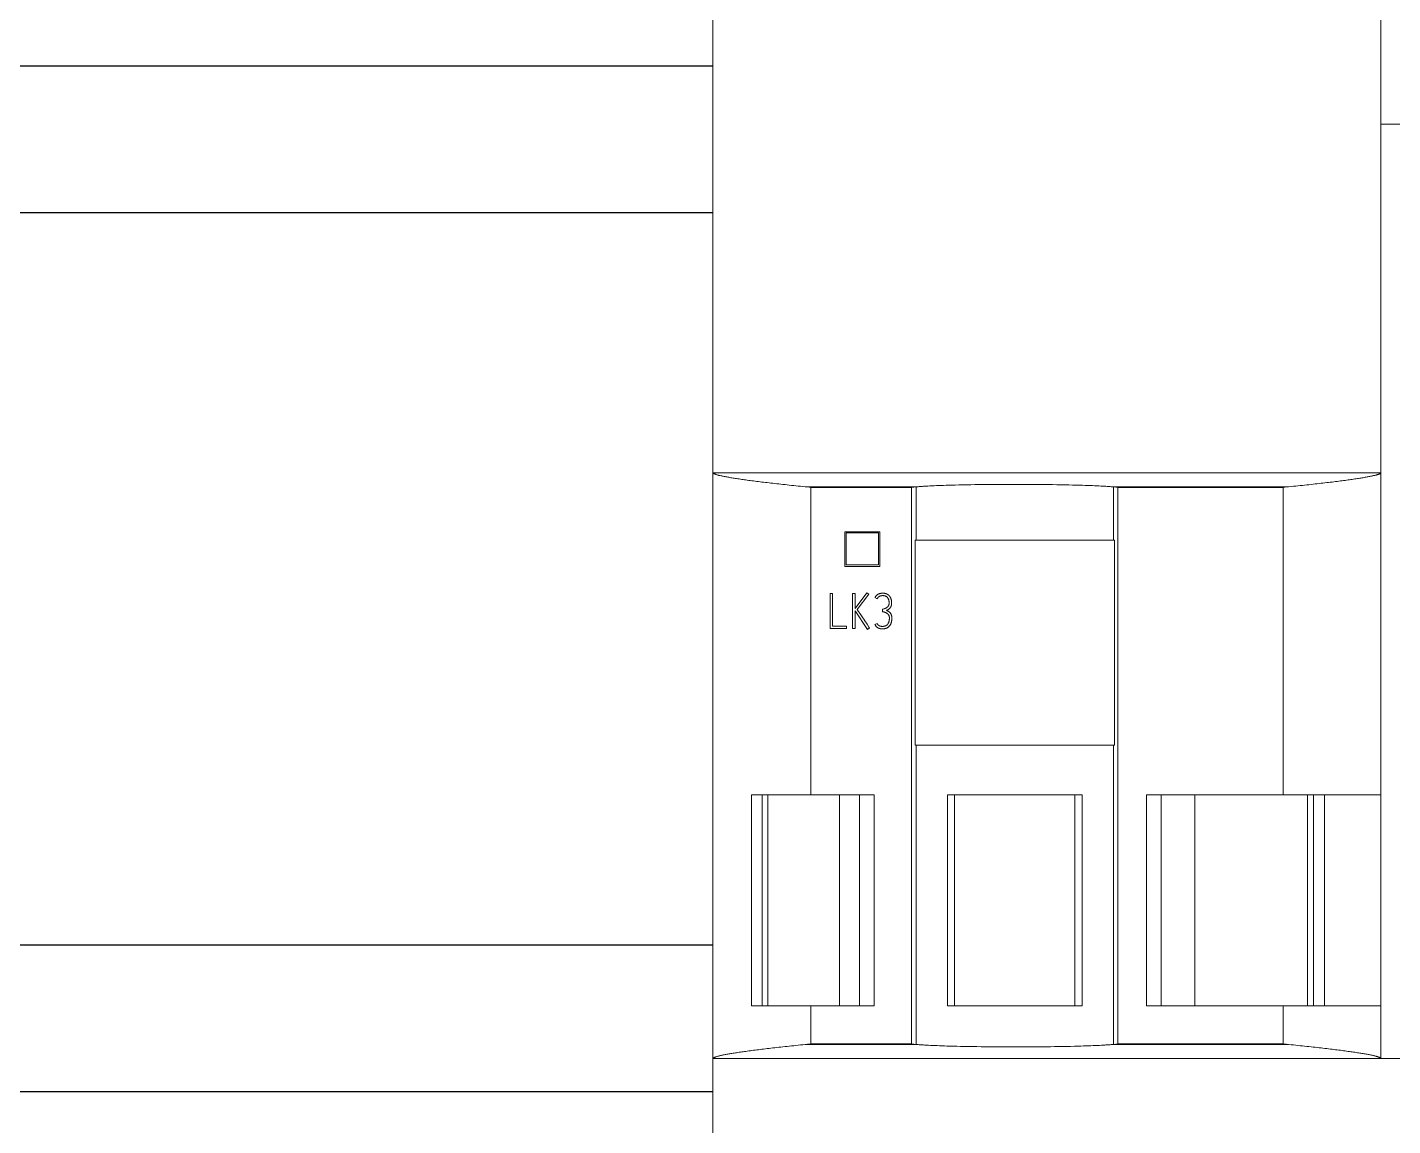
# Model space of a CAD drawing. Header units: millimetres. Extents: x 42356 to 50646, y 31507 to 39566.
# Drawn here: x 47529.63 to 47576.23, y 38415.85 to 38453.34 of the extents above; entities that cross this region are included whole.
import ezdxf

# ---------------------------------------------------------------- set-up
doc = ezdxf.new("R2010")
doc.units = ezdxf.units.MM
doc.set_wipeout_variables(frame=1)
doc.layers.add('000-PI-Oprema', color=30, linetype='Continuous', lineweight=5)
doc.layers.add('004-PI-DIN Šina', color=3, linetype='Continuous')

# ---------------------------------------------------------------- blocks, each defined once
blk = doc.blocks.new('*U116')
at = {"layer": '004-PI-DIN Šina'}
blk.add_lwpolyline([(650, -17.5), (650, 17.5), (0, 17.5), (0, -17.5)], close=True, dxfattribs=at)
for points in [[(0, 12.5), (650, 12.5)], [(0, -12.5), (650, -12.5)]]:
    blk.add_lwpolyline(points, dxfattribs=at)
blk = doc.blocks.new('A101_6ES7512-1DK01-0AB0')
at = {"layer": '000-PI-Oprema'}
for p, q in [((0, -58.55), (0, 58.55)), ((22.8, -14.15), (22.8, 55.35)), ((22.8, 17.75), (43.501, 17.75)), ((22.8, 5.85), (0, 5.85)), ((6.974, 5.369), (3.151, 5.369)), ((3.151, 5.369), (3.227, 5.362)), ((3.227, 5.362), (3.343, 5.35)), ((3.343, 5.35), (3.343, -5.15)), ((6.776, 5.35), (3.343, 5.35)), ((6.931, 5.365), (6.776, 5.35)), ((6.776, 5.35), (6.776, -13.65)), ((6.974, 5.369), (6.931, 5.365)), ((6.931, 5.365), (6.931, 3.55)), ((7.007, 5.372), (6.974, 5.369)), ((7.04, 5.375), (7.007, 5.372)), ((7.075, 5.377), (7.04, 5.375)), ((7.111, 5.38), (7.075, 5.377)), ((7.149, 5.383), (7.111, 5.38)), ((7.188, 5.385), (7.149, 5.383)), ((7.228, 5.388), (7.188, 5.385)), ((7.27, 5.39), (7.228, 5.388)), ((7.335, 5.394), (7.27, 5.39)), ((7.404, 5.398), (7.335, 5.394)), ((7.475, 5.401), (7.404, 5.398)), ((7.549, 5.405), (7.475, 5.401)), ((7.626, 5.408), (7.549, 5.405)), ((7.706, 5.411), (7.626, 5.408)), ((7.787, 5.414), (7.706, 5.411)), ((7.871, 5.417), (7.787, 5.414)), ((7.958, 5.42), (7.871, 5.417)), ((8.046, 5.423), (7.958, 5.42)), ((8.137, 5.425), (8.046, 5.423)), ((8.262, 5.429), (8.137, 5.425)), ((8.391, 5.432), (8.262, 5.429)), ((8.524, 5.435), (8.391, 5.432)), ((8.66, 5.437), (8.524, 5.435)), ((8.798, 5.44), (8.66, 5.437)), ((8.938, 5.442), (8.798, 5.44)), ((9.081, 5.444), (8.938, 5.442)), ((9.226, 5.446), (9.081, 5.444)), ((9.373, 5.447), (9.226, 5.446)), ((9.522, 5.449), (9.373, 5.447)), ((9.674, 5.45), (9.522, 5.449)), ((9.825, 5.451), (9.674, 5.45)), ((9.977, 5.451), (9.825, 5.451)), ((10.168, 5.452), (9.977, 5.451)), ((10.358, 5.452), (10.168, 5.452)), ((10.549, 5.452), (10.358, 5.452)), ((10.702, 5.451), (10.549, 5.452)), ((10.855, 5.45), (10.702, 5.451)), ((11.006, 5.449), (10.855, 5.45)), ((11.156, 5.448), (11.006, 5.449)), ((11.304, 5.447), (11.156, 5.448)), ((11.449, 5.445), (11.304, 5.447)), ((11.593, 5.443), (11.449, 5.445)), ((11.735, 5.441), (11.593, 5.443)), ((11.874, 5.439), (11.735, 5.441)), ((12.012, 5.436), (11.874, 5.439)), ((12.146, 5.433), (12.012, 5.436)), ((12.276, 5.43), (12.146, 5.433)), ((12.403, 5.427), (12.276, 5.43)), ((12.525, 5.423), (12.403, 5.427)), ((12.615, 5.421), (12.525, 5.423)), ((12.702, 5.418), (12.615, 5.421)), ((12.787, 5.415), (12.702, 5.418)), ((12.87, 5.412), (12.787, 5.415)), ((12.95, 5.409), (12.87, 5.412)), ((13.028, 5.406), (12.95, 5.409)), ((13.103, 5.402), (13.028, 5.406)), ((13.175, 5.399), (13.103, 5.402)), ((13.244, 5.395), (13.175, 5.399)), ((13.309, 5.391), (13.244, 5.395)), ((13.372, 5.388), (13.309, 5.391)), ((13.412, 5.385), (13.372, 5.388)), ((13.451, 5.383), (13.412, 5.385)), ((13.489, 5.38), (13.451, 5.383)), ((13.525, 5.377), (13.489, 5.38)), ((13.56, 5.375), (13.525, 5.377)), ((13.593, 5.372), (13.56, 5.375)), ((13.626, 5.369), (13.593, 5.372)), ((19.649, 5.369), (13.626, 5.369)), ((13.669, 5.365), (13.626, 5.369)), ((13.669, 5.365), (13.669, 3.55)), ((13.824, 5.35), (13.669, 5.365)), ((13.824, 5.35), (13.824, -13.65)), ((19.457, 5.35), (13.824, 5.35)), ((19.457, 5.35), (19.573, 5.362)), ((19.457, 5.35), (19.457, -5.15)), ((19.573, 5.362), (19.73, 5.377)), ((4.5, 3.837), (4.5, 2.65)), ((5.7, 3.837), (4.5, 3.837)), ((4.55, 3.8), (4.55, 2.7)), ((5.65, 3.8), (4.55, 3.8)), ((5.65, 2.7), (5.65, 3.8)), ((5.7, 2.65), (5.7, 3.837)), ((6.9, 3.55), (6.9, -3.45)), ((6.9, 3.55), (13.7, 3.55)), ((13.7, -3.45), (13.7, 3.55)), ((4.5, 2.65), (5.7, 2.65)), ((4.55, 2.7), (5.65, 2.7)), ((4, 0.527), (4, 1.725)), ((4, 1.725), (4.085, 1.725)), ((4.085, 1.725), (4.085, 0.612)), ((4.766, 0.527), (4.766, 1.724)), ((4.766, 1.724), (4.85, 1.724)), ((4.85, 1.218), (5.258, 1.749)), ((4.85, 1.724), (4.85, 1.218)), ((5.325, 1.699), (4.925, 1.176)), ((5.258, 1.749), (5.325, 1.699)), ((5.606, 1.549), (5.53, 1.587)), ((4.85, 1.134), (4.85, 0.527)), ((5.277, 0.502), (4.85, 1.134)), ((4.961, 1.123), (4.975, 1.102)), ((4.975, 1.102), (4.989, 1.08)), ((4.989, 1.08), (5.025, 1.027)), ((5.025, 1.027), (5.046, 0.995)), ((5.046, 0.995), (5.111, 0.9)), ((5.789, 1.104), (5.784, 1.188)), ((5.835, 1.203), (5.852, 1.208)), ((4.561, 0.527), (4, 0.527)), ((4.085, 0.612), (4.561, 0.612)), ((4.561, 0.612), (4.561, 0.527)), ((4.85, 0.527), (4.766, 0.527)), ((5.111, 0.9), (5.147, 0.847)), ((5.147, 0.847), (5.182, 0.794)), ((5.182, 0.794), (5.261, 0.678)), ((5.261, 0.678), (5.325, 0.582)), ((5.346, 0.55), (5.277, 0.502)), ((5.325, 0.582), (5.346, 0.55)), ((5.53, 0.67), (5.606, 0.705)), ((6.9, -3.45), (13.7, -3.45)), ((6.931, -3.45), (6.931, -13.665)), ((13.669, -3.45), (13.669, -13.665)), ((1.318, -12.352), (1.318, -5.15)), ((1.318, -5.15), (5.5, -5.15)), ((1.682, -12.352), (1.682, -5.15)), ((1.871, -12.352), (1.871, -5.15)), ((4.324, -12.352), (4.324, -5.15)), ((5, -12.352), (5, -5.15)), ((5.5, -12.352), (5.5, -5.15)), ((8, -12.35), (8, -5.15)), ((8, -5.15), (12.6, -5.15)), ((8.25, -12.35), (8.25, -5.15)), ((12.35, -12.35), (12.35, -5.15)), ((12.6, -5.15), (12.6, -12.35)), ((14.8, -12.352), (14.8, -5.15)), ((14.8, -5.15), (22.8, -5.15)), ((15.3, -12.352), (15.3, -5.15)), ((16.444, -12.352), (16.444, -5.15)), ((20.293, -12.352), (20.293, -5.15)), ((20.502, -12.352), (20.502, -5.15)), ((20.877, -12.352), (20.877, -5.15)), ((1.318, -12.352), (5.5, -12.352)), ((3.343, -12.352), (3.343, -13.65)), ((12.6, -12.35), (8, -12.35)), ((14.8, -12.352), (22.8, -12.352)), ((19.457, -12.352), (19.457, -13.65)), ((3.227, -13.662), (3.07, -13.677)), ((6.975, -13.669), (3.151, -13.669)), ((3.343, -13.65), (3.227, -13.662)), ((6.776, -13.65), (3.343, -13.65)), ((6.776, -13.65), (6.931, -13.665)), ((6.931, -13.665), (6.975, -13.669)), ((6.975, -13.669), (7.007, -13.672)), ((7.007, -13.672), (7.04, -13.675)), ((7.04, -13.675), (7.075, -13.677)), ((7.075, -13.677), (7.111, -13.68)), ((7.111, -13.68), (7.149, -13.683)), ((7.149, -13.683), (7.188, -13.685)), ((7.188, -13.685), (7.228, -13.688)), ((7.228, -13.688), (7.291, -13.691)), ((7.291, -13.691), (7.356, -13.695)), ((7.356, -13.695), (7.425, -13.699)), ((7.425, -13.699), (7.497, -13.702)), ((7.497, -13.702), (7.572, -13.706)), ((7.572, -13.706), (7.65, -13.709)), ((7.65, -13.709), (7.73, -13.712)), ((7.73, -13.712), (7.813, -13.715)), ((7.813, -13.715), (7.898, -13.718)), ((7.898, -13.718), (7.985, -13.721)), ((7.985, -13.721), (8.075, -13.723)), ((8.075, -13.723), (8.197, -13.727)), ((8.197, -13.727), (8.324, -13.73)), ((8.324, -13.73), (8.454, -13.733)), ((8.454, -13.733), (8.588, -13.736)), ((8.588, -13.736), (8.726, -13.739)), ((8.726, -13.739), (8.865, -13.741)), ((8.865, -13.741), (9.007, -13.743)), ((9.007, -13.743), (9.151, -13.745)), ((9.151, -13.745), (9.296, -13.747)), ((9.296, -13.747), (9.444, -13.748)), ((9.444, -13.748), (9.594, -13.749)), ((9.594, -13.749), (9.745, -13.75)), ((9.745, -13.75), (9.898, -13.751)), ((9.898, -13.751), (10.051, -13.752)), ((10.051, -13.752), (10.242, -13.752)), ((10.242, -13.752), (10.432, -13.752)), ((10.432, -13.752), (10.623, -13.751)), ((10.623, -13.751), (10.775, -13.751)), ((10.775, -13.751), (10.926, -13.75)), ((10.926, -13.75), (11.078, -13.749)), ((11.078, -13.749), (11.227, -13.747)), ((11.227, -13.747), (11.374, -13.746)), ((11.374, -13.746), (11.519, -13.744)), ((11.519, -13.744), (11.662, -13.742)), ((11.662, -13.742), (11.802, -13.74)), ((11.802, -13.74), (11.94, -13.737)), ((11.94, -13.737), (12.076, -13.735)), ((12.076, -13.735), (12.209, -13.732)), ((12.209, -13.732), (12.338, -13.729)), ((12.338, -13.729), (12.463, -13.725)), ((12.463, -13.725), (12.554, -13.723)), ((12.554, -13.723), (12.642, -13.72)), ((12.642, -13.72), (12.729, -13.717)), ((12.729, -13.717), (12.813, -13.714)), ((12.813, -13.714), (12.894, -13.711)), ((12.894, -13.711), (12.974, -13.708)), ((12.974, -13.708), (13.051, -13.705)), ((13.051, -13.705), (13.125, -13.701)), ((13.125, -13.701), (13.196, -13.698)), ((13.196, -13.698), (13.265, -13.694)), ((13.265, -13.694), (13.33, -13.69)), ((13.33, -13.69), (13.372, -13.688)), ((13.372, -13.688), (13.412, -13.685)), ((13.412, -13.685), (13.451, -13.683)), ((13.451, -13.683), (13.489, -13.68)), ((13.489, -13.68), (13.525, -13.677)), ((13.525, -13.677), (13.56, -13.675)), ((13.56, -13.675), (13.593, -13.672)), ((13.593, -13.672), (13.626, -13.669)), ((13.626, -13.669), (13.669, -13.665)), ((19.649, -13.669), (13.626, -13.669)), ((13.669, -13.665), (13.824, -13.65)), ((19.457, -13.65), (13.824, -13.65)), ((19.573, -13.662), (19.457, -13.65)), ((19.649, -13.669), (19.573, -13.662)), ((0, -14.15), (0, -14.15)), ((22.8, -14.15), (0, -14.15)), ((22.8, -14.15), (43.501, -14.15)), ((22.8, -14.15), (22.8, -14.15))]:
    blk.add_line(p, q, dxfattribs=at)
for points in [[(3.151, 5.369), (3.07, 5.377), (2.99, 5.386), (2.911, 5.394), (2.833, 5.402), (2.757, 5.41), (2.681, 5.418), (2.606, 5.426), (2.532, 5.434), (2.46, 5.442), (2.388, 5.449), (2.317, 5.457), (2.248, 5.465), (2.179, 5.473), (2.111, 5.48), (2.045, 5.488), (1.979, 5.495), (1.915, 5.503), (1.852, 5.51), (1.789, 5.518), (1.728, 5.525), (1.668, 5.532), (1.609, 5.54), (1.551, 5.547), (1.494, 5.554), (1.438, 5.561), (1.383, 5.568), (1.329, 5.575), (1.276, 5.582), (1.224, 5.589), (1.173, 5.596), (1.124, 5.603), (1.075, 5.61), (1.027, 5.616), (0.981, 5.623), (0.936, 5.629), (0.891, 5.636), (0.848, 5.642), (0.806, 5.649), (0.765, 5.655), (0.725, 5.662), (0.686, 5.668), (0.648, 5.674), (0.611, 5.68), (0.575, 5.686), (0.54, 5.692), (0.506, 5.698), (0.474, 5.704), (0.442, 5.71), (0.412, 5.716), (0.383, 5.722), (0.354, 5.727), (0.327, 5.733), (0.301, 5.739), (0.276, 5.744), (0.252, 5.75), (0.229, 5.755), (0.207, 5.76), (0.187, 5.766), (0.167, 5.771), (0.149, 5.776), (0.131, 5.781), (0.115, 5.786), (0.1, 5.791), (0.085, 5.796), (0.072, 5.801), (0.06, 5.806), (0.049, 5.81), (0.04, 5.815), (0.031, 5.82), (0.023, 5.824), (0.017, 5.829), (0.011, 5.833), (0.007, 5.837), (0.003, 5.842), (0.001, 5.846), (0, 5.85)], [(22.8, 5.85), (22.799, 5.846), (22.796, 5.842), (22.793, 5.837), (22.789, 5.833), (22.783, 5.829), (22.777, 5.824), (22.769, 5.82), (22.76, 5.815), (22.75, 5.81), (22.739, 5.805), (22.727, 5.801), (22.714, 5.796), (22.7, 5.791), (22.685, 5.786), (22.668, 5.781), (22.651, 5.776), (22.632, 5.771), (22.613, 5.765), (22.592, 5.76), (22.57, 5.755), (22.547, 5.749), (22.523, 5.744), (22.498, 5.738), (22.472, 5.733), (22.445, 5.727), (22.417, 5.722), (22.387, 5.716), (22.357, 5.71), (22.326, 5.704), (22.293, 5.698), (22.259, 5.692), (22.225, 5.686), (22.189, 5.68), (22.152, 5.674), (22.114, 5.668), (22.075, 5.662), (22.035, 5.655), (21.994, 5.649), (21.952, 5.642), (21.908, 5.636), (21.864, 5.629), (21.818, 5.623), (21.772, 5.616), (21.724, 5.609), (21.676, 5.603), (21.626, 5.596), (21.575, 5.589), (21.523, 5.582), (21.47, 5.575), (21.416, 5.568), (21.361, 5.561), (21.305, 5.554), (21.248, 5.547), (21.19, 5.54), (21.131, 5.532), (21.071, 5.525), (21.009, 5.518), (20.947, 5.51), (20.884, 5.503), (20.819, 5.495), (20.754, 5.488), (20.688, 5.48), (20.62, 5.472), (20.552, 5.465), (20.482, 5.457), (20.412, 5.449), (20.34, 5.441), (20.267, 5.434), (20.194, 5.426), (20.119, 5.418), (20.043, 5.41), (19.966, 5.402), (19.889, 5.394), (19.81, 5.386), (19.73, 5.377)], [(5.53, 1.587), (5.533, 1.594), (5.536, 1.6), (5.539, 1.606), (5.543, 1.612), (5.546, 1.618), (5.55, 1.624), (5.554, 1.63), (5.559, 1.635), (5.563, 1.641), (5.568, 1.646), (5.572, 1.651), (5.577, 1.656), (5.582, 1.661), (5.587, 1.666), (5.593, 1.671), (5.598, 1.675), (5.604, 1.679), (5.609, 1.684), (5.615, 1.688), (5.621, 1.691), (5.627, 1.695), (5.633, 1.699), (5.639, 1.702), (5.645, 1.705), (5.652, 1.708), (5.658, 1.711), (5.664, 1.714), (5.671, 1.717), (5.678, 1.719), (5.684, 1.721), (5.691, 1.723), (5.698, 1.725), (5.711, 1.729), (5.725, 1.731), (5.739, 1.733), (5.753, 1.735), (5.767, 1.736), (5.781, 1.737), (5.795, 1.737), (5.809, 1.737), (5.823, 1.736), (5.837, 1.735), (5.851, 1.733), (5.864, 1.731), (5.878, 1.729), (5.892, 1.725), (5.899, 1.724), (5.905, 1.722), (5.912, 1.719), (5.918, 1.717), (5.925, 1.714), (5.931, 1.712), (5.938, 1.709), (5.944, 1.706), (5.95, 1.703), (5.957, 1.699), (5.963, 1.696), (5.969, 1.692), (5.974, 1.688), (5.98, 1.684), (5.986, 1.68), (5.991, 1.676), (5.996, 1.671), (6.002, 1.666), (6.007, 1.661), (6.012, 1.656), (6.016, 1.651), (6.021, 1.646), (6.026, 1.641), (6.03, 1.635), (6.034, 1.63), (6.038, 1.624), (6.042, 1.618), (6.046, 1.612), (6.049, 1.606), (6.053, 1.6), (6.056, 1.594), (6.059, 1.588), (6.062, 1.581), (6.065, 1.575), (6.07, 1.562), (6.075, 1.549), (6.079, 1.535), (6.083, 1.522), (6.086, 1.508), (6.089, 1.495), (6.091, 1.481), (6.093, 1.467), (6.095, 1.453), (6.096, 1.439), (6.097, 1.425), (6.097, 1.411), (6.097, 1.397), (6.097, 1.383), (6.096, 1.369), (6.095, 1.355), (6.094, 1.349), (6.093, 1.342), (6.092, 1.335), (6.091, 1.328), (6.089, 1.321), (6.087, 1.314), (6.085, 1.308), (6.083, 1.301), (6.081, 1.294), (6.078, 1.288), (6.075, 1.282), (6.072, 1.275), (6.069, 1.269), (6.065, 1.263), (6.062, 1.257), (6.058, 1.251), (6.054, 1.246), (6.05, 1.24), (6.045, 1.235), (6.041, 1.229), (6.036, 1.224), (6.031, 1.219), (6.026, 1.214), (6.021, 1.21), (6.016, 1.205), (6.01, 1.2), (6.005, 1.196), (5.999, 1.192), (5.988, 1.184), (5.976, 1.177), (5.964, 1.169), (5.952, 1.162), (5.94, 1.156), (5.927, 1.149)], [(5.852, 1.208), (5.861, 1.211), (5.869, 1.214), (5.877, 1.217), (5.886, 1.22), (5.894, 1.224), (5.902, 1.227), (5.91, 1.231), (5.918, 1.236), (5.925, 1.24), (5.933, 1.245), (5.94, 1.25), (5.947, 1.255), (5.954, 1.261), (5.961, 1.267), (5.967, 1.273), (5.973, 1.28), (5.978, 1.287), (5.984, 1.294), (5.989, 1.301), (5.991, 1.305), (5.993, 1.309), (5.995, 1.313), (5.997, 1.317), (5.999, 1.321), (6.001, 1.325), (6.002, 1.329), (6.004, 1.333), (6.005, 1.338), (6.006, 1.342), (6.008, 1.35), (6.01, 1.359), (6.011, 1.368), (6.011, 1.377), (6.012, 1.386), (6.012, 1.395), (6.012, 1.404), (6.012, 1.412), (6.012, 1.421), (6.012, 1.43), (6.011, 1.439), (6.011, 1.448), (6.01, 1.457), (6.008, 1.466), (6.007, 1.475), (6.006, 1.484), (6.004, 1.492), (6.002, 1.501), (5.999, 1.51), (5.996, 1.518), (5.993, 1.527), (5.99, 1.535), (5.986, 1.543), (5.982, 1.551), (5.978, 1.559), (5.973, 1.567), (5.968, 1.574), (5.963, 1.582), (5.957, 1.589), (5.951, 1.596), (5.945, 1.602), (5.939, 1.608), (5.932, 1.614), (5.925, 1.619), (5.921, 1.622), (5.917, 1.624), (5.913, 1.627), (5.91, 1.629), (5.902, 1.633), (5.894, 1.637), (5.885, 1.64), (5.877, 1.643), (5.868, 1.645), (5.859, 1.647), (5.85, 1.649), (5.842, 1.651), (5.833, 1.652), (5.824, 1.653), (5.815, 1.653), (5.806, 1.654), (5.797, 1.654), (5.788, 1.654), (5.779, 1.653), (5.77, 1.653), (5.761, 1.652), (5.752, 1.651), (5.744, 1.649), (5.735, 1.648), (5.726, 1.646), (5.718, 1.644), (5.709, 1.641), (5.701, 1.638), (5.693, 1.635), (5.685, 1.631), (5.681, 1.629), (5.677, 1.627), (5.673, 1.624), (5.669, 1.622), (5.662, 1.617), (5.655, 1.611), (5.648, 1.606), (5.642, 1.6), (5.636, 1.593), (5.63, 1.586), (5.624, 1.579), (5.619, 1.572), (5.615, 1.564), (5.61, 1.557), (5.606, 1.549)], [(4.925, 1.176), (4.932, 1.165), (4.939, 1.155), (4.961, 1.123)], [(5.927, 1.149), (5.936, 1.145), (5.945, 1.14), (5.954, 1.135), (5.963, 1.13), (5.972, 1.125), (5.98, 1.119), (5.989, 1.114), (5.998, 1.108), (6.006, 1.102), (6.014, 1.096), (6.022, 1.09), (6.03, 1.083), (6.037, 1.077), (6.045, 1.069), (6.051, 1.062), (6.058, 1.054), (6.064, 1.046), (6.069, 1.037), (6.075, 1.028), (6.079, 1.019), (6.084, 1.01), (6.088, 1.001), (6.092, 0.991), (6.095, 0.982), (6.098, 0.972), (6.1, 0.962), (6.102, 0.952), (6.104, 0.942), (6.105, 0.932), (6.106, 0.922), (6.107, 0.911), (6.107, 0.901), (6.107, 0.891), (6.107, 0.881), (6.107, 0.871), (6.107, 0.86), (6.106, 0.85), (6.105, 0.84), (6.104, 0.83), (6.103, 0.82), (6.102, 0.81), (6.101, 0.8), (6.099, 0.789), (6.097, 0.779), (6.095, 0.769), (6.093, 0.759), (6.091, 0.749), (6.088, 0.74), (6.085, 0.73), (6.082, 0.72), (6.079, 0.711), (6.075, 0.701), (6.071, 0.692), (6.067, 0.682), (6.062, 0.673), (6.057, 0.664), (6.052, 0.655), (6.047, 0.647), (6.041, 0.638), (6.035, 0.63), (6.029, 0.622), (6.022, 0.614), (6.015, 0.607), (6.008, 0.599), (6, 0.592), (5.993, 0.586), (5.985, 0.579), (5.977, 0.573), (5.968, 0.567), (5.959, 0.562), (5.951, 0.557), (5.941, 0.552), (5.932, 0.548), (5.923, 0.544), (5.913, 0.54), (5.904, 0.537), (5.894, 0.534), (5.884, 0.531), (5.874, 0.528), (5.864, 0.526), (5.854, 0.524), (5.844, 0.523), (5.834, 0.522), (5.824, 0.521), (5.813, 0.52), (5.803, 0.519), (5.793, 0.519), (5.783, 0.519), (5.773, 0.519), (5.763, 0.519), (5.752, 0.519), (5.742, 0.52), (5.732, 0.521), (5.722, 0.522), (5.712, 0.524), (5.702, 0.526), (5.692, 0.528), (5.682, 0.531), (5.672, 0.534), (5.663, 0.538), (5.653, 0.542), (5.644, 0.546), (5.635, 0.55), (5.626, 0.555), (5.617, 0.56), (5.609, 0.566), (5.601, 0.572), (5.593, 0.579), (5.585, 0.586), (5.578, 0.593), (5.571, 0.6), (5.565, 0.608), (5.559, 0.617), (5.554, 0.625), (5.548, 0.634), (5.543, 0.643), (5.538, 0.652), (5.534, 0.661), (5.53, 0.67)], [(5.606, 0.705), (5.61, 0.696), (5.613, 0.691), (5.615, 0.686), (5.618, 0.682), (5.621, 0.677), (5.624, 0.673), (5.627, 0.669), (5.63, 0.664), (5.633, 0.66), (5.636, 0.656), (5.64, 0.652), (5.643, 0.649), (5.647, 0.645), (5.651, 0.641), (5.655, 0.638), (5.659, 0.635), (5.664, 0.632), (5.668, 0.629), (5.672, 0.626), (5.677, 0.624), (5.682, 0.622), (5.687, 0.619), (5.691, 0.617), (5.696, 0.616), (5.701, 0.614), (5.706, 0.613), (5.711, 0.611), (5.717, 0.61), (5.722, 0.609), (5.732, 0.607), (5.742, 0.606), (5.753, 0.605), (5.763, 0.604), (5.774, 0.604), (5.784, 0.604), (5.795, 0.604), (5.805, 0.604), (5.816, 0.605), (5.826, 0.606), (5.836, 0.608), (5.847, 0.61), (5.857, 0.612), (5.867, 0.614), (5.877, 0.618), (5.887, 0.621), (5.892, 0.623), (5.897, 0.625), (5.902, 0.627), (5.906, 0.63), (5.911, 0.632), (5.915, 0.635), (5.92, 0.638), (5.924, 0.64), (5.929, 0.643), (5.933, 0.647), (5.937, 0.65), (5.941, 0.653), (5.945, 0.657), (5.949, 0.66), (5.952, 0.664), (5.956, 0.668), (5.96, 0.672), (5.963, 0.676), (5.966, 0.68), (5.969, 0.684), (5.972, 0.689), (5.975, 0.693), (5.978, 0.697), (5.981, 0.702), (5.986, 0.711), (5.99, 0.721), (5.994, 0.73), (5.998, 0.74), (6.001, 0.75), (6.005, 0.76), (6.007, 0.77), (6.01, 0.78), (6.012, 0.79), (6.014, 0.801), (6.016, 0.811), (6.017, 0.822), (6.019, 0.832), (6.02, 0.842), (6.021, 0.853), (6.022, 0.863), (6.022, 0.874), (6.022, 0.884), (6.022, 0.895), (6.022, 0.905), (6.021, 0.916), (6.021, 0.921), (6.02, 0.926), (6.02, 0.931), (6.019, 0.936), (6.018, 0.941), (6.016, 0.947), (6.015, 0.952), (6.013, 0.957), (6.012, 0.962), (6.01, 0.966), (6.008, 0.971), (6.006, 0.976), (6.003, 0.981), (6.001, 0.985), (5.998, 0.99), (5.995, 0.994), (5.992, 0.999), (5.989, 1.003), (5.986, 1.007), (5.983, 1.011), (5.98, 1.015), (5.976, 1.019), (5.973, 1.023), (5.969, 1.027), (5.965, 1.03), (5.961, 1.034), (5.957, 1.037), (5.953, 1.041), (5.945, 1.047), (5.936, 1.053), (5.927, 1.058), (5.918, 1.064), (5.909, 1.068), (5.9, 1.073), (5.89, 1.077), (5.88, 1.081), (5.87, 1.084), (5.86, 1.088), (5.85, 1.091), (5.84, 1.093), (5.83, 1.096), (5.82, 1.098), (5.81, 1.101), (5.799, 1.103), (5.789, 1.104)], [(5.784, 1.188), (5.793, 1.19), (5.801, 1.193), (5.81, 1.195), (5.835, 1.203)], [(0, -14.15), (0.001, -14.146), (0.003, -14.142), (0.007, -14.137), (0.011, -14.133), (0.017, -14.129), (0.023, -14.124), (0.031, -14.12), (0.04, -14.115), (0.05, -14.11), (0.061, -14.105), (0.073, -14.101), (0.086, -14.096), (0.1, -14.091), (0.115, -14.086), (0.132, -14.081), (0.149, -14.076), (0.168, -14.071), (0.187, -14.065), (0.208, -14.06), (0.23, -14.055), (0.253, -14.049), (0.277, -14.044), (0.302, -14.038), (0.328, -14.033), (0.355, -14.027), (0.383, -14.022), (0.413, -14.016), (0.443, -14.01), (0.474, -14.004), (0.507, -13.998), (0.541, -13.992), (0.575, -13.986), (0.611, -13.98), (0.648, -13.974), (0.686, -13.968), (0.725, -13.962), (0.765, -13.955), (0.806, -13.949), (0.848, -13.942), (0.892, -13.936), (0.936, -13.929), (0.982, -13.923), (1.028, -13.916), (1.076, -13.909), (1.124, -13.903), (1.174, -13.896), (1.225, -13.889), (1.277, -13.882), (1.33, -13.875), (1.384, -13.868), (1.439, -13.861), (1.495, -13.854), (1.552, -13.847), (1.61, -13.84), (1.669, -13.832), (1.729, -13.825), (1.791, -13.818), (1.853, -13.81), (1.916, -13.803), (1.981, -13.795), (2.046, -13.788), (2.112, -13.78), (2.18, -13.772), (2.248, -13.765), (2.318, -13.757), (2.388, -13.749), (2.46, -13.741), (2.533, -13.734), (2.606, -13.726), (2.681, -13.718), (2.757, -13.71), (2.834, -13.702), (2.911, -13.694), (2.99, -13.686), (3.07, -13.677)], [(19.649, -13.669), (19.73, -13.677), (19.81, -13.686), (19.889, -13.694), (19.967, -13.702), (20.043, -13.71), (20.119, -13.718), (20.194, -13.726), (20.268, -13.734), (20.34, -13.742), (20.412, -13.749), (20.483, -13.757), (20.552, -13.765), (20.621, -13.773), (20.689, -13.78), (20.755, -13.788), (20.821, -13.795), (20.885, -13.803), (20.948, -13.81), (21.011, -13.818), (21.072, -13.825), (21.132, -13.832), (21.191, -13.84), (21.249, -13.847), (21.306, -13.854), (21.362, -13.861), (21.417, -13.868), (21.471, -13.875), (21.524, -13.882), (21.576, -13.889), (21.627, -13.896), (21.676, -13.903), (21.725, -13.91), (21.773, -13.916), (21.819, -13.923), (21.864, -13.929), (21.909, -13.936), (21.952, -13.942), (21.994, -13.949), (22.035, -13.955), (22.075, -13.962), (22.114, -13.968), (22.152, -13.974), (22.189, -13.98), (22.225, -13.986), (22.26, -13.992), (22.294, -13.998), (22.326, -14.004), (22.358, -14.01), (22.388, -14.016), (22.417, -14.022), (22.446, -14.027), (22.473, -14.033), (22.499, -14.039), (22.524, -14.044), (22.548, -14.05), (22.571, -14.055), (22.593, -14.06), (22.613, -14.066), (22.633, -14.071), (22.651, -14.076), (22.669, -14.081), (22.685, -14.086), (22.7, -14.091), (22.715, -14.096), (22.728, -14.101), (22.74, -14.106), (22.751, -14.11), (22.76, -14.115), (22.769, -14.12), (22.777, -14.124), (22.783, -14.129), (22.789, -14.133), (22.793, -14.137), (22.796, -14.142), (22.799, -14.146), (22.8, -14.15)]]:
    blk.add_lwpolyline(points, dxfattribs=at)

msp = doc.modelspace()

# ---------------------------------------------------------------- block references
msp.add_blockref('*U116', (47483.026, 38434.519))

# ---------------------------------------------------------------- next in the draw order: wipeouts: each hides what was drawn before it
msp.add_wipeout([(47553.026, 38490.839), (47653.026, 38490.839), (47653.026, 38373.739), (47553.026, 38373.739)]).dxf.layer = '000-PI-Oprema'

# ---------------------------------------------------------------- next in the draw order: block references
at = {"layer": '000-PI-Oprema'}
msp.add_blockref('A101_6ES7512-1DK01-0AB0', (47553.026, 38432.289), dxfattribs=at)

doc.saveas('drawing.dxf')
